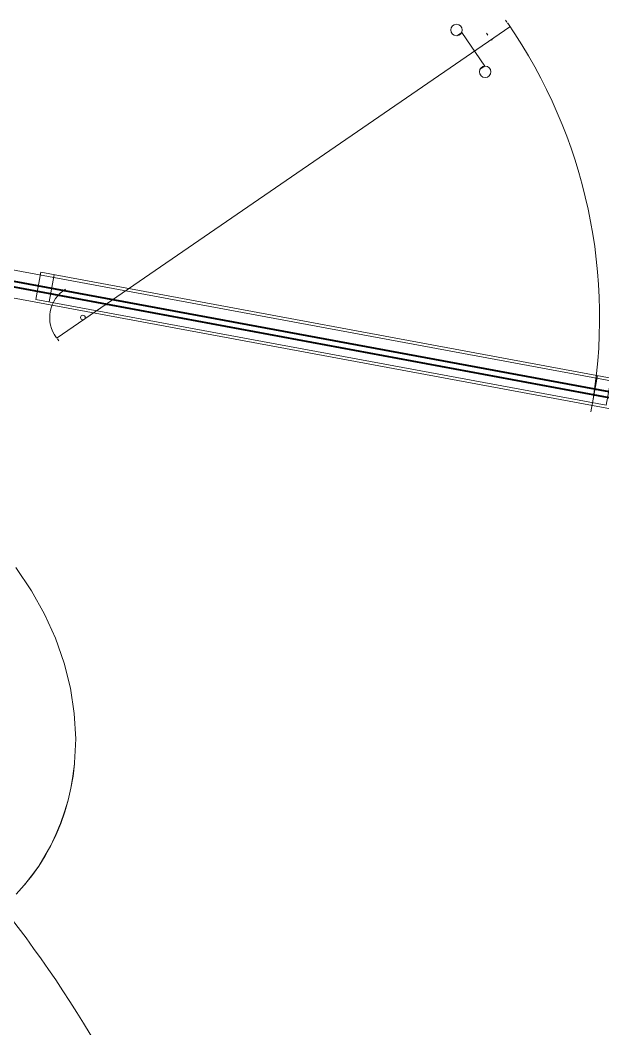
# Model space of a CAD drawing. Extents: x -14.2 to 52.3, y 3.7 to 90.9.
# Drawn here: x 21.949 to 23.003, y 27.158 to 28.983 of the extents above; entities that cross this region are included whole.
import ezdxf

# ---------------------------------------------------------------- set-up
doc = ezdxf.new("R2010")
doc.units = 0
for name, color, linetype, lineweight in [('limpo_PINI-PSG-PE-0102-LAZ-R00$0$- LAYOUT', 135, 'Continuous', 5), ('limpo_PINI-PSG-PE-0102-LAZ-R00$0$A-GLAZ-CURT', 52, 'Continuous', 5), ('limpo_PINI-PSG-PE-0102-LAZ-R00$0$A-WALL', 1, 'Continuous', 5), ('limpo_PINI-PSG-PE-0102-LAZ-R00$0$LAYOUT_AMB_LAZ_dwg', 8, 'Continuous', 5)]:
    doc.layers.add(name, color=color, linetype=linetype, lineweight=lineweight)
doc.layers.add('limpo_PINI-PSG-PE-0102-LAZ-R00$0$XR_ARQT', color=7, linetype='Continuous')
doc.layers.add('XR_ARQT', color=7, linetype='Continuous')

# ---------------------------------------------------------------- blocks, each defined once
blk = doc.blocks.new('limpo_PINI-PSG-PE-0102-LAZ-R00$0$Parede básica _ DAA_VID - CINZA 2 - ___-2873735-5PPE_008_LAZER__P_A_0_09_')
at = {"layer": 'limpo_PINI-PSG-PE-0102-LAZ-R00$0$A-WALL'}
for p, q in [((14887.4, 4155.6), (13295.1, 4451.1)), ((13286, 4401.9), (14878.2, 4106.4))]:
    blk.add_line(p, q, dxfattribs=at)
blk = doc.blocks.new('limpo_PINI-PSG-PE-0102-LAZ-R00$0$LAYOUT_AMB_LAZ_dwg-2867451-5PPE_008_LAZER__P_A_0_09_')
at = {"color": 9, "lineweight": 5}
for p, q in [((31362.6, 23199.7), (31360.3, 23203.1)), ((31364, 23197.6), (31362.9, 23197.9)), ((31325.9, 23179.5), (31328.3, 23176.1)), ((31335.6, 23167), (31334.6, 23168.3)), ((30543.5, 22742.8), (30534.4, 22693.7)), ((30636.7, 22688.9), (30637.6, 22687.5)), ((30551.4, 22623.2), (30549, 22626.6)), ((31526.7, 22560.4), (31517.6, 22511.2))]:
    blk.add_line(p, q, dxfattribs=at)
at = {"color": 9, "lineweight": 5, "flags": 128}
for points in [[(30548.8, 22628.5), (30547.6, 22628.7), (30548.8, 22628.5), (31367.6, 23191), (31367.8, 23192.1)], [(31313.8, 23114.4), (31322.4, 23120.3), (31280.7, 23181), (31272.1, 23175.1)], [(30509.8, 22698.2), (30518.9, 22747.4), (31551.3, 22555.8), (31542.2, 22506.6), (31551.3, 22555.8), (31542.2, 22506.6), (30509.8, 22698.2), (30518.9, 22747.4)]]:
    blk.add_lwpolyline(points, dxfattribs=at)
blk.add_lwpolyline([(30543.8, 22634.2), (30544.1, 22635.4)], close=True, dxfattribs=at)
at = {"color": 9, "lineweight": 5}
for centre, radius in [((31271.3, 23185.5), 10.4), ((31323.2, 23109.9), 10.4), ((30595.2, 22665.4), 4.17)]:
    blk.add_circle(centre, radius, dxfattribs=at)
for radius, start, end in [(935.1, 349.4869, 34.6973), (60.1, 121.3071, 217.6667)]:
    blk.add_arc((30595.2, 22665.4), radius, start, end, dxfattribs=at)
at = {"layer": 'limpo_PINI-PSG-PE-0102-LAZ-R00$0$- LAYOUT', "color": 9, "flags": 128}
for points in [[(30473.8, 22213.2), (30502.3, 22171.1), (30526, 22128.8), (30545.7, 22085), (30561.4, 22040.1), (30572.7, 21994.6), (30579.7, 21948.7), (30582.2, 21903), (30580.2, 21859.8), (30580.1, 21857.9), (30577.3, 21835.6), (30573.5, 21813.7), (30568.4, 21792.1), (30562.3, 21770.9), (30555.1, 21750.2), (30546.7, 21730), (30537.3, 21710.3), (30526.8, 21691.3), (30515.2, 21672.8), (30502.7, 21655.1), (30489.1, 21638.1), (30474.6, 21622)], [(30580.2, 21859.8), (30579.9, 21857.9), (30577.2, 21835.7), (30577.2, 21835.6), (30573.3, 21813.7), (30573.3, 21813.7), (30568.3, 21792.2), (30568.3, 21792.1), (30562.2, 21771), (30562.2, 21771), (30554.9, 21750.2), (30554.3, 21748.5), (30546.1, 21730.1), (30537.3, 21710.3), (30526.2, 21691.4), (30515.2, 21672.8), (30502.1, 21655.3), (30490.2, 21639.6), (30489, 21638.2)]]:
    blk.add_lwpolyline(points, dxfattribs=at)
at = {"layer": 'limpo_PINI-PSG-PE-0102-LAZ-R00$0$- LAYOUT', "color": 9}
blk.add_arc((28785.2, 20277.6), 2124.9, 18.3363, 38.4339, dxfattribs=at)
blk = doc.blocks.new('limpo_PINI-PSG-PE-0102-LAZ-R00$0$A$C745163c0')
at = {"layer": 'limpo_PINI-PSG-PE-0102-LAZ-R00$0$A-WALL', "color": 170, "lineweight": 40}
for p, q in [((7609.6, 6936.6), (9201.9, 6641.1)), ((9203.7, 6650.9), (7611.4, 6946.4))]:
    blk.add_line(p, q, dxfattribs=at)
at = {"layer": 'limpo_PINI-PSG-PE-0102-LAZ-R00$0$A-GLAZ-CURT'}
blk.add_blockref('limpo_PINI-PSG-PE-0102-LAZ-R00$0$Parede básica _ DAA_VID - CINZA 2 - ___-2873735-5PPE_008_LAZER__P_A_0_09_', (-5680, 2515), dxfattribs=at)
at = {"layer": 'limpo_PINI-PSG-PE-0102-LAZ-R00$0$LAYOUT_AMB_LAZ_dwg', "color": 9}
blk.add_blockref('limpo_PINI-PSG-PE-0102-LAZ-R00$0$LAYOUT_AMB_LAZ_dwg-2867451-5PPE_008_LAZER__P_A_0_09_', (-22615.1, -15829.6), dxfattribs=at)
blk = doc.blocks.new('limpo_PINI-PSG-PE-0102-LAZ-R00')
at = {"layer": 'limpo_PINI-PSG-PE-0102-LAZ-R00$0$XR_ARQT', "xscale": 0.001000000000038553, "yscale": 0.001000000000038553, "zscale": 0.001000000000038553}
blk.add_blockref('limpo_PINI-PSG-PE-0102-LAZ-R00$0$A$C745163c0', (14.124, 21.592), dxfattribs=at)

msp = doc.modelspace()

# ---------------------------------------------------------------- block references
at = {"layer": 'XR_ARQT'}
msp.add_blockref('limpo_PINI-PSG-PE-0102-LAZ-R00', (-0.0418, 0.017), dxfattribs=at)

doc.saveas('drawing.dxf')
